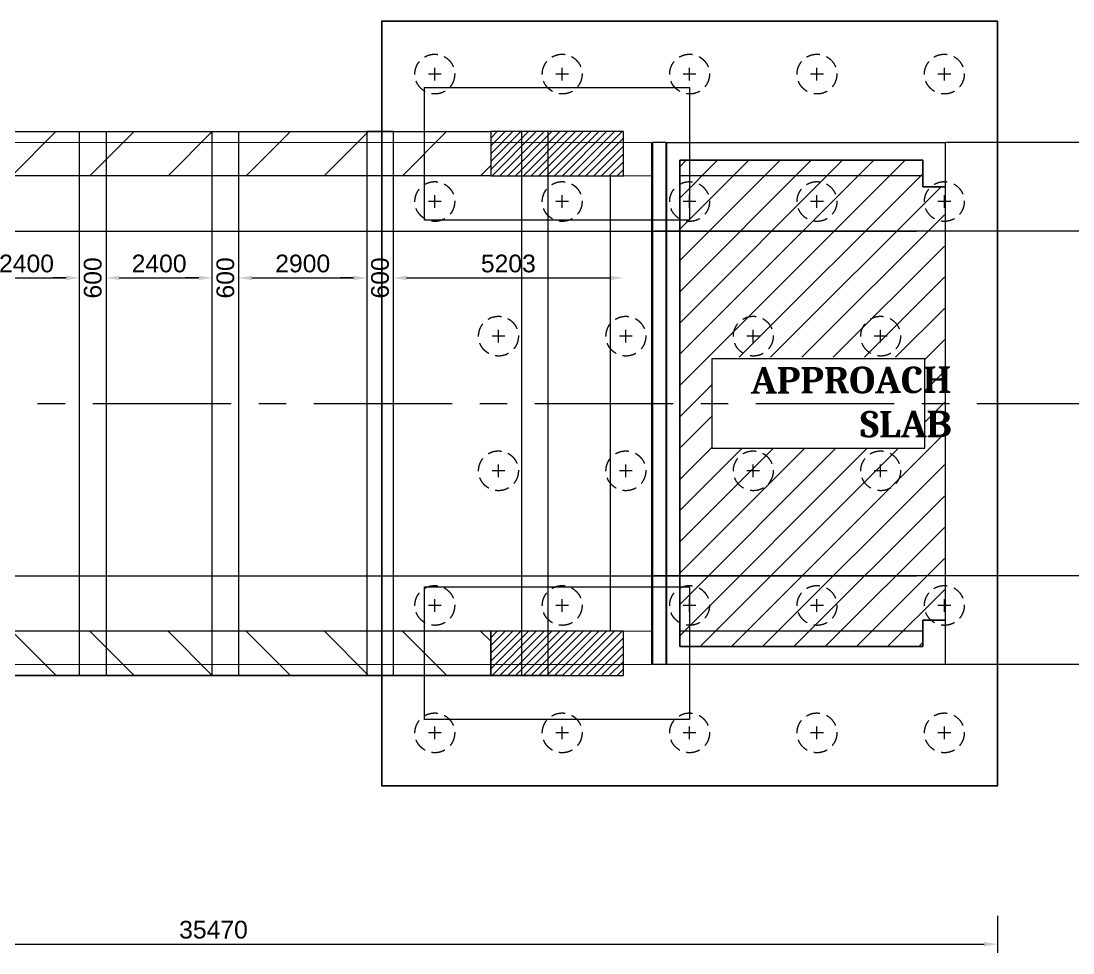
# Model space of a CAD drawing. Header units: millimetres. Extents: x 1231188 to 3899118, y -5478610 to -489530.
# Drawn here: x 3138919 to 3162717, y -2984865 to -2963787 of the extents above; entities that cross this region are included whole.
import ezdxf

# ---------------------------------------------------------------- set-up
doc = ezdxf.new("R2010")
doc.units = ezdxf.units.MM
doc.header["$LTSCALE"] = 25
doc.header["$MEASUREMENT"] = 0
doc.header["$PDMODE"] = 3
doc.linetypes.add('CENTER', pattern=[2, 1.25, -0.25, 0.25, -0.25])
doc.linetypes.add('DASHED', pattern=[0.75, 0.5, -0.25])
doc.layers.get('Defpoints').update_dxf_attribs({"color": 230, "lineweight": 9})
for name, color, linetype in [('ABUTMENT', 1, 'Continuous'), ('ARCH', 4, 'Continuous'), ('SLOPEEARTH', 3, 'Continuous'), ('Suspender', 3, 'Continuous')]:
    doc.layers.add(name, color=color, linetype=linetype)
for name, color, linetype, lineweight in [('COLUMN', 1, 'Continuous', 25), ('DIM', 8, 'Continuous', 13), ('HAJ', 191, 'Continuous', 15), ('HATCH', 191, 'Continuous', 9), ('Long beam', 2, 'Continuous', 15), ('PILE', 214, 'Continuous', 30), ('Slab', 1, 'Continuous', 25)]:
    doc.layers.add(name, color=color, linetype=linetype, lineweight=lineweight)
doc.styles.add('ARIAL', font='arial.ttf', dxfattribs={"height": 400})
doc.styles.get("Standard").update_dxf_attribs({"font": 'swissl.ttf'})
doc.dimstyles.new('dim-50', dxfattribs={"dimtxt": 200, "dimasz": 200, "dimexe": 20, "dimexo": 20, "dimgap": 0.09, "dimtad": 0, "dimdec": 0, "dimzin": 0, "dimdsep": 46, "dimtxsty": 'Standard', "dimcen": 0.09, "dimclrd": 5, "dimclrt": 5, "dimazin": 0, "dimtfac": 1, "dimtdec": 0, "dimtofl": 0, "dimtmove": 0, "dimatfit": 3, "dimfxl": 1, "dimtolj": 1, "dimtzin": 0, "dimarcsym": 0})

# ---------------------------------------------------------------- blocks, each defined once
blk = doc.blocks.new('*D646')
at = {"layer": 'Defpoints', "color": 0, "lineweight": -2, "ltscale": 150, "transparency": 16777216}
for p in [(3137843, -2969597), (3140243, -2969597), (3140243, -2969597)]:
    blk.add_point(p, dxfattribs=at)
at = {"layer": 'DIM', "color": 5, "lineweight": -2, "ltscale": 150, "transparency": 16777216}
blk.add_line((3138143, -2969597), (3139943, -2969597), dxfattribs=at)
at = {"layer": 'DIM', "color": 0, "lineweight": -2, "ltscale": 150, "transparency": 16777216}
for p, q in [((3137843, -2969797), (3137843, -2969797)), ((3140243, -2969797), (3140243, -2969797))]:
    blk.add_line(p, q, dxfattribs=at)
at = {"layer": 'DIM', "color": 5, "lineweight": -2, "ltscale": 150, "transparency": 16777216}
for points in [[(3138143, -2969547), (3138143, -2969647), (3137843, -2969597)], [(3139943, -2969547), (3139943, -2969647), (3140243, -2969597)]]:
    blk.add_solid(points, dxfattribs=at)
at = {"layer": 'DIM', "color": 2, "ltscale": 150, "transparency": 16777216, "insert": (3139043, -2969273), "char_height": 400, "attachment_point": 5, "style": 'ARIAL'}
blk.add_mtext('\\A1;2400', dxfattribs=at)
blk = doc.blocks.new('*D647')
at = {"layer": 'Defpoints', "color": 0, "lineweight": -2, "ltscale": 150, "transparency": 16777216}
for p in [(3140243, -2969597), (3140843, -2969597), (3140843, -2969597)]:
    blk.add_point(p, dxfattribs=at)
at = {"layer": 'DIM', "color": 5, "lineweight": -2, "ltscale": 150, "transparency": 16777216}
for p, q in [((3139943, -2969597), (3139643, -2969597)), ((3141143, -2969597), (3141443, -2969597))]:
    blk.add_line(p, q, dxfattribs=at)
at = {"layer": 'DIM', "color": 0, "lineweight": -2, "ltscale": 150, "transparency": 16777216}
blk.add_line((3140243, -2969797), (3140243, -2969797), dxfattribs=at)
at = {"layer": 'DIM', "color": 5, "lineweight": -2, "ltscale": 150, "transparency": 16777216}
for points in [[(3139943, -2969547), (3139943, -2969647), (3140243, -2969597)], [(3141143, -2969547), (3141143, -2969647), (3140843, -2969597)]]:
    blk.add_solid(points, dxfattribs=at)
at = {"layer": 'DIM', "color": 2, "ltscale": 150, "transparency": 16777216, "insert": (3140543, -2969597), "char_height": 400, "attachment_point": 5, "rotation": 90, "style": 'ARIAL'}
blk.add_mtext('\\A1;600', dxfattribs=at)
blk = doc.blocks.new('*D648')
at = {"layer": 'Defpoints', "color": 0, "lineweight": -2, "ltscale": 150, "transparency": 16777216}
for p in [(3140843, -2969597), (3143243, -2969597), (3143243, -2969597)]:
    blk.add_point(p, dxfattribs=at)
at = {"layer": 'DIM', "color": 5, "lineweight": -2, "ltscale": 150, "transparency": 16777216}
blk.add_line((3141143, -2969597), (3142943, -2969597), dxfattribs=at)
at = {"layer": 'DIM', "color": 0, "lineweight": -2, "ltscale": 150, "transparency": 16777216}
for p, q in [((3140843, -2969797), (3140843, -2969797)), ((3143243, -2969797), (3143243, -2969797))]:
    blk.add_line(p, q, dxfattribs=at)
at = {"layer": 'DIM', "color": 5, "lineweight": -2, "ltscale": 150, "transparency": 16777216}
for points in [[(3141143, -2969547), (3141143, -2969647), (3140843, -2969597)], [(3142943, -2969547), (3142943, -2969647), (3143243, -2969597)]]:
    blk.add_solid(points, dxfattribs=at)
at = {"layer": 'DIM', "color": 2, "ltscale": 150, "transparency": 16777216, "insert": (3142043, -2969273), "char_height": 400, "attachment_point": 5, "style": 'ARIAL'}
blk.add_mtext('\\A1;2400', dxfattribs=at)
blk = doc.blocks.new('*D649')
at = {"layer": 'Defpoints', "color": 0, "lineweight": -2, "ltscale": 150, "transparency": 16777216}
for p in [(3143243, -2969597), (3143843, -2969597), (3143843, -2969597)]:
    blk.add_point(p, dxfattribs=at)
at = {"layer": 'DIM', "color": 5, "lineweight": -2, "ltscale": 150, "transparency": 16777216}
for p, q in [((3142943, -2969597), (3142643, -2969597)), ((3144143, -2969597), (3144443, -2969597))]:
    blk.add_line(p, q, dxfattribs=at)
at = {"layer": 'DIM', "color": 0, "lineweight": -2, "ltscale": 150, "transparency": 16777216}
blk.add_line((3143243, -2969797), (3143243, -2969797), dxfattribs=at)
at = {"layer": 'DIM', "color": 5, "lineweight": -2, "ltscale": 150, "transparency": 16777216}
for points in [[(3142943, -2969547), (3142943, -2969647), (3143243, -2969597)], [(3144143, -2969547), (3144143, -2969647), (3143843, -2969597)]]:
    blk.add_solid(points, dxfattribs=at)
at = {"layer": 'DIM', "color": 2, "ltscale": 150, "transparency": 16777216, "insert": (3143543, -2969597), "char_height": 400, "attachment_point": 5, "rotation": 90, "style": 'ARIAL'}
blk.add_mtext('\\A1;600', dxfattribs=at)
blk = doc.blocks.new('*D650')
at = {"layer": 'Defpoints', "color": 0, "lineweight": -2, "ltscale": 150, "transparency": 16777216}
for p in [(3143843, -2969597), (3146742, -2969597), (3146742, -2969597)]:
    blk.add_point(p, dxfattribs=at)
at = {"layer": 'DIM', "color": 5, "lineweight": -2, "ltscale": 150, "transparency": 16777216}
blk.add_line((3144143, -2969597), (3146442, -2969597), dxfattribs=at)
at = {"layer": 'DIM', "color": 0, "lineweight": -2, "ltscale": 150, "transparency": 16777216}
blk.add_line((3143843, -2969797), (3143843, -2969797), dxfattribs=at)
at = {"layer": 'DIM', "color": 5, "lineweight": -2, "ltscale": 150, "transparency": 16777216}
for points in [[(3144143, -2969547), (3144143, -2969647), (3143843, -2969597)], [(3146442, -2969547), (3146442, -2969647), (3146742, -2969597)]]:
    blk.add_solid(points, dxfattribs=at)
at = {"layer": 'DIM', "color": 2, "ltscale": 150, "transparency": 16777216, "insert": (3145292, -2969273), "char_height": 400, "attachment_point": 5, "style": 'ARIAL'}
blk.add_mtext('\\A1;2900', dxfattribs=at)
blk = doc.blocks.new('*D651')
at = {"layer": 'Defpoints', "color": 0, "lineweight": -2, "ltscale": 150, "transparency": 16777216}
for p in [(3146742, -2969597), (3147342, -2969597), (3147342, -2969597)]:
    blk.add_point(p, dxfattribs=at)
at = {"layer": 'DIM', "color": 5, "lineweight": -2, "ltscale": 150, "transparency": 16777216}
for p, q in [((3146442, -2969597), (3146142, -2969597)), ((3147642, -2969597), (3147942, -2969597))]:
    blk.add_line(p, q, dxfattribs=at)
for points in [[(3146442, -2969547), (3146442, -2969647), (3146742, -2969597)], [(3147642, -2969547), (3147642, -2969647), (3147342, -2969597)]]:
    blk.add_solid(points, dxfattribs=at)
at = {"layer": 'DIM', "color": 2, "ltscale": 150, "transparency": 16777216, "insert": (3147042, -2969597), "char_height": 400, "attachment_point": 5, "rotation": 90, "style": 'ARIAL'}
blk.add_mtext('\\A1;600', dxfattribs=at)
blk = doc.blocks.new('*D652')
at = {"layer": 'Defpoints', "color": 0, "lineweight": -2, "ltscale": 150, "transparency": 16777216}
for p in [(3147342, -2969597), (3152546, -2969597), (3152546, -2969597)]:
    blk.add_point(p, dxfattribs=at)
at = {"layer": 'DIM', "color": 5, "lineweight": -2, "ltscale": 150, "transparency": 16777216}
blk.add_line((3147642, -2969597), (3152246, -2969597), dxfattribs=at)
for points in [[(3147642, -2969547), (3147642, -2969647), (3147342, -2969597)], [(3152246, -2969547), (3152246, -2969647), (3152546, -2969597)]]:
    blk.add_solid(points, dxfattribs=at)
at = {"layer": 'DIM', "color": 2, "ltscale": 150, "transparency": 16777216, "insert": (3149944, -2969273), "char_height": 400, "attachment_point": 5, "style": 'ARIAL'}
blk.add_mtext('\\A1;5203', dxfattribs=at)
blk = doc.blocks.new('*D676')
at = {"layer": 'Defpoints', "color": 0, "lineweight": -2, "ltscale": 150, "transparency": 16777216}
for p in [(3125538, -2983827), (3161008, -2983827, 46692), (3161008, -2984665)]:
    blk.add_point(p, dxfattribs=at)
at = {"layer": 'DIM', "color": 0, "lineweight": -2, "ltscale": 150, "transparency": 16777216}
for p, q in [((3125538, -2984027), (3125538, -2984865)), ((3161008, -2984027), (3161008, -2984865))]:
    blk.add_line(p, q, dxfattribs=at)
at = {"layer": 'DIM', "color": 5, "lineweight": -2, "ltscale": 150, "transparency": 16777216}
blk.add_line((3125838, -2984665), (3160708, -2984665), dxfattribs=at)
for points in [[(3125838, -2984615), (3125838, -2984715), (3125538, -2984665)], [(3160708, -2984615), (3160708, -2984715), (3161008, -2984665)]]:
    blk.add_solid(points, dxfattribs=at)
at = {"layer": 'DIM', "color": 2, "ltscale": 150, "transparency": 16777216, "insert": (3143273, -2984341), "char_height": 400, "attachment_point": 5, "style": 'ARIAL'}
blk.add_mtext('\\A1;35470', dxfattribs=at)

msp = doc.modelspace()

# ---------------------------------------------------------------- hatches: boundary and pattern name
at = {"layer": 'COLUMN', "lineweight": -2, "ltscale": 100, "true_color": 0x939598}
h = msp.add_hatch(dxfattribs=at)
h.set_pattern_fill('ANSI31', color=252, scale=4000)
h.set_pattern_definition([(45, (0, 1224.85), (-353.55339, 353.55339), [])])
h.paths.add_polyline_path([(3154546.97543, -2971430.17043), (3154546.97543, -2973449.17043), (3153807.97227, -2972437), (3153807.97227, -2966937), (3159307.96171, -2966937), (3159307.96171, -2967537), (3159807.97227, -2967537), (3159807.97227, -2972437), (3159363.47543, -2973449.17043), (3159363.47543, -2971430.17043)])
h.paths.add_polyline_path([(3159363.47543, -2971430.17043), (3154546.97543, -2971430.17043), (3154546.97543, -2971393.15336), (3159363.47543, -2971393.15336)])
h.paths.add_polyline_path([(3154546.97543, -2973449.17043), (3159363.47543, -2973449.17043), (3159807.97227, -2972437), (3159807.97227, -2977337), (3159307.97227, -2977337), (3159307.96049, -2977937), (3154207.67129, -2977936.9949), (3153807.97227, -2977937), (3153807.97227, -2972437)])
at = {"layer": 'HATCH', "linetype": 'ByBlock', "ltscale": 100}
h = msp.add_hatch(dxfattribs=at)
h.set_pattern_fill('ANSI31', color=256, scale=10000, style=0)
h.set_pattern_definition([(45, (-7696319.6, -8431839.4), (-883.88348, 883.88348), [])])
h.paths.add_polyline_path([(3125545.50942, -2966287), (3125545.50942, -2967287), (3149545.50942, -2967287), (3149545.50942, -2966287)])
h = msp.add_hatch(dxfattribs=at)
h.set_pattern_fill('ANSI31', color=256, scale=1000, style=0)
h.set_pattern_definition([(45, (-7704133.42, -8436378.8), (-88.3883476, 88.3883476), [])])
h.paths.add_polyline_path([(3152545.50942, -2967287), (3152545.50942, -2966287), (3149545.50942, -2966287), (3149545.50942, -2967287)])
h = msp.add_hatch(dxfattribs=at)
h.set_pattern_fill('ANSI31', color=256, scale=10000, style=0)
h.set_pattern_definition([(315, (-7696319.6, 2486965.4), (-883.88348, -883.88348), [])])
h.paths.add_polyline_path([(3149545.50942, -2978587), (3149545.50942, -2977587), (3125545.50942, -2977587), (3125545.50942, -2978587)])
h = msp.add_hatch(dxfattribs=at)
h.set_pattern_fill('ANSI31', color=256, scale=1000, style=0)
h.set_pattern_definition([(45, (-7704133.42, -8447678.8), (-88.3883476, 88.3883476), [])])
h.paths.add_polyline_path([(3152545.50942, -2978586.99951), (3152545.50942, -2977586.99951), (3149545.50942, -2977586.99951), (3149545.50942, -2978586.99951)])

# ---------------------------------------------------------------- linework, layer by layer
at = {"layer": 'ABUTMENT', "ltscale": 5000}
for p, q in [((3153183.69375, -2966537, -16772.37507), (3153183.69375, -2978337, -21556.12653)), ((3153203.69375, -2966537, -59409.40421), (3153203.69375, -2978337, -64193.15567)), ((3153503.48169, -2966537), (3153203.91167, -2966537, 46691.78814)), ((3153503.48169, -2966537, 30004.80991), (3153503.48169, -2978337, 25221.05845)), ((3153523.48169, -2966537, -12632.21922), (3153523.48169, -2978337, -17415.97068)), ((3152245.50942, -2967286.99953, 72508.78352), (3152245.50942, -2977586.99951, 68139.8082)), ((3159323.50512, -2967287), (3153823.51568, -2967286.99952)), ((3159323.51568, -2977587), (3153823.51568, -2977587, 46691.78814)), ((3153503.48169, -2978337), (3153203.69375, -2978337, -64193.15567))]:
    msp.add_line(p, q, dxfattribs=at)
at = {"layer": 'ABUTMENT'}
for p, q in [((3159323.50512, -2966937), (3154223.2147, -2966936.9949)), ((3153203.91303, -2967286.9995, 46691.78814), (3153203.95716, -2977586.99951, 46691.78814)), ((3153823.51568, -2967436.9949), (3153823.2338, -2977437.00217)), ((3159323.51568, -2977937), (3154223.2147, -2977936.9949))]:
    msp.add_line(p, q, dxfattribs=at)
at = {"layer": 'ABUTMENT', "ltscale": 5000, "elevation": 46691.78814}
msp.add_lwpolyline([(3153523.48169, -2978337), (3153523.48169, -2966537), (3159823.51568, -2966537), (3159823.51568, -2967537), (3159323.50512, -2967537), (3159323.50512, -2966937), (3153823.51568, -2966937), (3153823.51568, -2977937), (3159323.51568, -2977937), (3159323.51568, -2977337), (3159823.51568, -2977337), (3159823.51568, -2978337), (3153523.48169, -2978337)], dxfattribs=at)
at = {"layer": 'ARCH', "linetype": 'ByBlock', "ltscale": 100}
msp.add_line((3151177.78867, -2978587), (3125545.50942, -2978587), dxfattribs=at)
for points in [[(3148045.50942, -2965286.99999), (3154045.50942, -2965286.99999), (3154045.50942, -2968286.99999), (3148045.50942, -2968286.99999)], [(3152545.50942, -2966287), (3149545.50942, -2966287), (3149545.50942, -2967287), (3152545.50942, -2967287)], [(3148045.50942, -2976586.99997), (3154045.50942, -2976586.99997), (3154045.50942, -2979586.99997), (3148045.50942, -2979586.99997)], [(3152545.50942, -2977586.99951), (3149545.50942, -2977586.99951), (3149545.50942, -2978586.99951), (3152545.50942, -2978586.99951)]]:
    msp.add_lwpolyline(points, close=True, dxfattribs=at)
for points in [[(3149545.50942, -2966287), (3149545.50942, -2967287), (3125545.50942, -2967287)], [(3125545.50942, -2966287), (3149545.50942, -2966287)], [(3149545.50942, -2978587), (3149545.50942, -2977587), (3125545.50942, -2977587)], [(3125545.50942, -2978587), (3149545.50942, -2978587)]]:
    msp.add_lwpolyline(points, dxfattribs=at)
at = {"layer": 'COLUMN', "lineweight": -2}
for p, q in [((3148279.96601, -2965131), (3148279.96601, -2964843)), ((3151161.96757, -2965131, 11672.94704), (3151161.96757, -2964843, 11672.94704)), ((3154043.96914, -2965131, 23345.89407), (3154043.96914, -2964843, 23345.89407)), ((3156925.97071, -2965131, 35018.84111), (3156925.97071, -2964843, 35018.84111)), ((3159807.97227, -2965131, 46691.78814), (3159807.97227, -2964843, 46691.78814)), ((3148423.96601, -2964987), (3148135.96601, -2964987)), ((3151305.96757, -2964987, 11672.94704), (3151017.96757, -2964987, 11672.94704)), ((3154187.96914, -2964987, 23345.89407), (3153899.96914, -2964987, 23345.89407)), ((3157069.97071, -2964987, 35018.84111), (3156781.97071, -2964987, 35018.84111)), ((3159951.97227, -2964987, 46691.78814), (3159663.97227, -2964987, 46691.78814)), ((3148279.96601, -2968013), (3148279.96601, -2967725)), ((3151161.96757, -2968013, 11672.94704), (3151161.96757, -2967725, 11672.94704)), ((3154043.96914, -2968013, 23345.89407), (3154043.96914, -2967725, 23345.89407)), ((3156925.97071, -2968013, 35018.84111), (3156925.97071, -2967725, 35018.84111)), ((3159807.97227, -2968013, 46691.78814), (3159807.97227, -2967725, 46691.78814)), ((3148423.96601, -2967869), (3148135.96601, -2967869)), ((3151305.96757, -2967869, 11672.94704), (3151017.96757, -2967869, 11672.94704)), ((3154187.96914, -2967869, 23345.89407), (3153899.96914, -2967869, 23345.89407)), ((3157069.97071, -2967869, 35018.84111), (3156781.97071, -2967869, 35018.84111)), ((3159951.97227, -2967869, 46691.78814), (3159663.97227, -2967869, 46691.78814)), ((3149864.96679, -2970914.33333, -42551.63229), (3149576.96679, -2970914.33333, -42551.63229)), ((3149720.96679, -2971058.33333, -42551.63229), (3149720.96679, -2970770.33333, -42551.63229)), ((3152746.96836, -2970914.33333, -42551.63229), (3152458.96836, -2970914.33333, -42551.63229)), ((3152602.96836, -2971058.33333, -42551.63229), (3152602.96836, -2970770.33333, -42551.63229)), ((3155628.96992, -2970914.33333, -42551.63229), (3155340.96992, -2970914.33333, -42551.63229)), ((3155484.96992, -2971058.33333, -42551.63229), (3155484.96992, -2970770.33333, -42551.63229)), ((3158510.97149, -2970914.33333, -42551.63229), (3158222.97149, -2970914.33333, -42551.63229)), ((3158366.97149, -2971058.33333, -42551.63229), (3158366.97149, -2970770.33333, -42551.63229)), ((3149864.96679, -2973959.66667, -42551.63229), (3149576.96679, -2973959.66667, -42551.63229)), ((3149720.96679, -2974103.66667, -42551.63229), (3149720.96679, -2973815.66667, -42551.63229)), ((3152746.96836, -2973959.66667, -42551.63229), (3152458.96836, -2973959.66667, -42551.63229)), ((3152602.96836, -2974103.66667, -42551.63229), (3152602.96836, -2973815.66667, -42551.63229)), ((3155628.96992, -2973959.66667, -42551.63229), (3155340.96992, -2973959.66667, -42551.63229)), ((3155484.96992, -2974103.66667, -42551.63229), (3155484.96992, -2973815.66667, -42551.63229)), ((3158510.97149, -2973959.66667, -42551.63229), (3158222.97149, -2973959.66667, -42551.63229)), ((3158366.97149, -2974103.66667, -42551.63229), (3158366.97149, -2973815.66667, -42551.63229)), ((3148279.96601, -2977149), (3148279.96601, -2976861)), ((3151161.96757, -2977149, 11672.94704), (3151161.96757, -2976861, 11672.94704)), ((3154043.96914, -2977149, 23345.89407), (3154043.96914, -2976861, 23345.89407)), ((3156925.97071, -2977149, 35018.84111), (3156925.97071, -2976861, 35018.84111)), ((3159807.97227, -2977149, 46691.78814), (3159807.97227, -2976861, 46691.78814)), ((3148423.96601, -2977005), (3148135.96601, -2977005)), ((3151305.96757, -2977005, 11672.94704), (3151017.96757, -2977005, 11672.94704)), ((3154187.96914, -2977005, 23345.89407), (3153899.96914, -2977005, 23345.89407)), ((3157069.97071, -2977005, 35018.84111), (3156781.97071, -2977005, 35018.84111)), ((3159951.97227, -2977005, 46691.78814), (3159663.97227, -2977005, 46691.78814)), ((3148423.96601, -2979887), (3148135.96601, -2979887)), ((3148279.96601, -2980031), (3148279.96601, -2979743)), ((3151305.96757, -2979887, 11672.94704), (3151017.96757, -2979887, 11672.94704)), ((3151161.96757, -2980031, 11672.94704), (3151161.96757, -2979743, 11672.94704)), ((3154187.96914, -2979887, 23345.89407), (3153899.96914, -2979887, 23345.89407)), ((3154043.96914, -2980031, 23345.89407), (3154043.96914, -2979743, 23345.89407)), ((3157069.97071, -2979887, 35018.84111), (3156781.97071, -2979887, 35018.84111)), ((3156925.97071, -2980031, 35018.84111), (3156925.97071, -2979743, 35018.84111)), ((3159951.97227, -2979887, 46691.78814), (3159663.97227, -2979887, 46691.78814)), ((3159807.97227, -2980031, 46691.78814), (3159807.97227, -2979743, 46691.78814))]:
    msp.add_line(p, q, dxfattribs=at)
at = {"layer": 'COLUMN', "color": 8, "lineweight": -2, "ltscale": 100, "elevation": 46691.78814}
msp.add_lwpolyline([(3153823.51568, -2966937), (3159323.50512, -2966937), (3159323.50512, -2967537), (3159823.51568, -2967537), (3159823.51568, -2977337), (3159323.51568, -2977337), (3159323.50389, -2977937), (3153823.51568, -2977937), (3153823.51568, -2966937)], dxfattribs=at)
at = {"layer": 'COLUMN', "color": 252, "lineweight": -2, "ltscale": 100, "true_color": 0x939598}
msp.add_lwpolyline([(3159363.47543, -2971430.17043), (3154546.97543, -2971430.17043), (3154546.97543, -2973449.17043), (3159363.47543, -2973449.17043)], close=True, dxfattribs=at)
at = {"layer": 'Long beam', "linetype": 'ByBlock', "ltscale": 100}
for p, q in [((3153183.69375, -2966537), (3125545.50942, -2966537)), ((3153503.48169, -2966537), (3153203.69375, -2966537)), ((3153503.48169, -2966537, 46691.78814), (3153203.91167, -2966537, 46691.78814)), ((3159177.78867, -2966537), (3153523.48169, -2966537)), ((3159853.91167, -2966537, 46691.78814), (3153523.48169, -2966537, 46691.78814)), ((3153183.69375, -2967286.99952), (3125545.50942, -2967286.99964)), ((3153183.69375, -2977586.99951), (3125545.50942, -2977586.99951)), ((3153183.69375, -2978337), (3125545.50942, -2978337)), ((3153503.48169, -2978337), (3153203.69375, -2978337)), ((3153503.48169, -2978337, 46691.78814), (3153203.91167, -2978337, 46691.78814)), ((3159177.78867, -2978337), (3153523.48169, -2978337)), ((3159853.91167, -2978337, 46691.78814), (3153523.48169, -2978337, 46691.78814))]:
    msp.add_line(p, q, dxfattribs=at)
at = {"layer": 'PILE', "color": 0, "linetype": 'ByBlock', "ltscale": 100, "elevation": 46691.78814}
msp.add_lwpolyline([(3161007.97227, -2963787), (3147079.96601, -2963787), (3147079.96601, -2981087), (3161007.97227, -2981087)], close=True, dxfattribs=at)
at = {"layer": 'PILE', "linetype": 'DASHED', "lineweight": -2, "ltscale": 25}
for centre in [(3148279.96601, -2964987), (3151161.96757, -2964987, 11672.94704), (3154043.96914, -2964987, 23345.89407), (3156925.97071, -2964987, 35018.84111), (3159807.97227, -2964987, 46691.78814), (3148279.96601, -2967869), (3151161.96757, -2967869, 11672.94704), (3154043.96914, -2967869, 23345.89407), (3156925.97071, -2967869, 35018.84111), (3159807.97227, -2967869, 46691.78814), (3149720.96679, -2970914.33333, -42551.63229), (3152602.96836, -2970914.33333, -42551.63229), (3155484.96992, -2970914.33333, -42551.63229), (3158366.97149, -2970914.33333, -42551.63229), (3149720.96679, -2973959.66667, -42551.63229), (3152602.96836, -2973959.66667, -42551.63229), (3155484.96992, -2973959.66667, -42551.63229), (3158366.97149, -2973959.66667, -42551.63229), (3148279.96601, -2977005), (3151161.96757, -2977005, 11672.94704), (3154043.96914, -2977005, 23345.89407), (3156925.97071, -2977005, 35018.84111), (3159807.97227, -2977005, 46691.78814), (3148279.96601, -2979887), (3151161.96757, -2979887, 11672.94704), (3154043.96914, -2979887, 23345.89407), (3156925.97071, -2979887, 35018.84111), (3159807.97227, -2979887, 46691.78814)]:
    msp.add_circle(centre, 450, dxfattribs=at)
at = {"layer": 'Slab', "ltscale": 400}
for p, q in [((3181923.93982, -2966537, 4140.15585), (3159853.91167, -2966537, 46691.78814)), ((3125545.50942, -2968537), (3153183.69375, -2968537)), ((3153188.15035, -2968537), (3153487.93828, -2968537)), ((3153203.69375, -2968537), (3153503.48169, -2968537)), ((3153487.93828, -2968537, 46691.78814), (3153248.36827, -2968537, 46691.78814)), ((3153503.48169, -2968537, 46691.78814), (3153263.91167, -2968537, 46691.78814)), ((3153523.48169, -2968537), (3159177.78867, -2968537)), ((3181923.93982, -2968537, 4140.15585), (3153523.48169, -2968537, 46691.78814)), ((3125545.50942, -2976337), (3153183.69375, -2976337)), ((3153188.15035, -2976337), (3153487.93828, -2976337)), ((3153203.69375, -2976337), (3153503.48169, -2976337)), ((3153487.93828, -2976337, 46691.78814), (3153248.36827, -2976337, 46691.78814)), ((3153503.48169, -2976337, 46691.78814), (3153263.91167, -2976337, 46691.78814)), ((3153523.48169, -2976337), (3159177.78867, -2976337)), ((3181923.93982, -2976337, 4140.15585), (3153523.48169, -2976337, 46691.78814)), ((3181923.93982, -2978337, 4140.15585), (3159853.91167, -2978337, 46691.78814))]:
    msp.add_line(p, q, dxfattribs=at)
at = {"layer": 'SLOPEEARTH', "color": 0, "linetype": 'CENTER', "lineweight": -3, "ltscale": 100}
msp.add_line((3125545.50942, -2972437), (3181923.93982, -2972437, 4140.15585), dxfattribs=at)
at = {"layer": 'Suspender', "color": 6, "linetype": 'ByBlock'}
for points in [[(3140242.67751, -2966287), (3140842.67751, -2966287), (3140842.67751, -2978587), (3140242.67751, -2978587)], [(3143242.64078, -2966287), (3143842.64078, -2966287), (3143842.64078, -2978587), (3143242.64078, -2978587)], [(3147342.29634, -2966287), (3146742.29634, -2966287), (3146742.29634, -2978587), (3147342.29634, -2978587)], [(3150841.9519, -2966287), (3150241.9519, -2966287), (3150241.9519, -2978587), (3150841.9519, -2978587)]]:
    msp.add_lwpolyline(points, close=True, dxfattribs=at)

# ---------------------------------------------------------------- texts
at = {"layer": 'HAJ', "ltscale": 15, "insert": (3159974.84308, -2973205.52785), "char_height": 600, "width": 6280.9319209, "attachment_point": 9, "rotation": 0.201423567}
msp.add_mtext('\\pt96.006;{\\fCambria|b1|i0|c0|p18;\\C256;\\c0; APPROACH SLAB}', dxfattribs=at)

# ---------------------------------------------------------------- dimensions: what is measured, and where the dimension line sits
at = {"layer": 'DIM', "ltscale": 150}
for base, p1, p2, picture, middle in [((3140242.67751, -2969597), (3137842.71423, -2969597), (3140242.67751, -2969597), '*D646', (3139042.69587, -2969272.7708)), ((3143242.64078, -2969597), (3140842.67751, -2969597), (3143242.64078, -2969597), '*D648', (3142042.65914, -2969272.7708)), ((3146742.29634, -2969597), (3143842.64078, -2969597), (3146742.29634, -2969597), '*D650', (3145292.46856, -2969272.7708)), ((3152545.50942, -2969597), (3147342.29634, -2969597), (3152545.50942, -2969597), '*D652', (3149943.90288, -2969272.63438)), ((3161007.97227, -2984665), (3125537.73771, -2983827), (3161007.97227, -2983827, 46691.78814), '*D676', (3143272.85499, -2984340.63438))]:
    dim = msp.add_linear_dim(base=base, p1=p1, p2=p2, dimstyle='dim-50', override={"dimtxt": 300, "dimasz": 300, "dimexe": 200, "dimexo": 200, "dimgap": 120, "dimtad": 1, "dimtxsty": 'ARIAL', "dimclrt": 2}, dxfattribs=at)
    dim.commit()
    dim.dimension.update_dxf_attribs({"geometry": picture, "text_midpoint": middle})
for base, p1, p2, picture, middle in [((3140842.67751, -2969597), (3140242.67751, -2969597), (3140842.67751, -2969597), '*D647', (3140542.67751, -2969597)), ((3143842.64078, -2969597), (3143242.64078, -2969597), (3143842.64078, -2969597), '*D649', (3143542.64078, -2969597)), ((3147342.29634, -2969597), (3146742.29634, -2969597), (3147342.29634, -2969597), '*D651', (3147042.29634, -2969597))]:
    dim = msp.add_linear_dim(base=base, p1=p1, p2=p2, dimstyle='dim-50', override={"dimtxt": 300, "dimasz": 300, "dimexe": 200, "dimexo": 200, "dimgap": 120, "dimtad": 1, "dimtxsty": 'ARIAL', "dimclrt": 2}, dxfattribs=at)
    dim.commit()
    dim.dimension.update_dxf_attribs({"geometry": picture, "text_midpoint": middle, "dimtype": 160, "text_rotation": 90})

doc.saveas('drawing.dxf')
